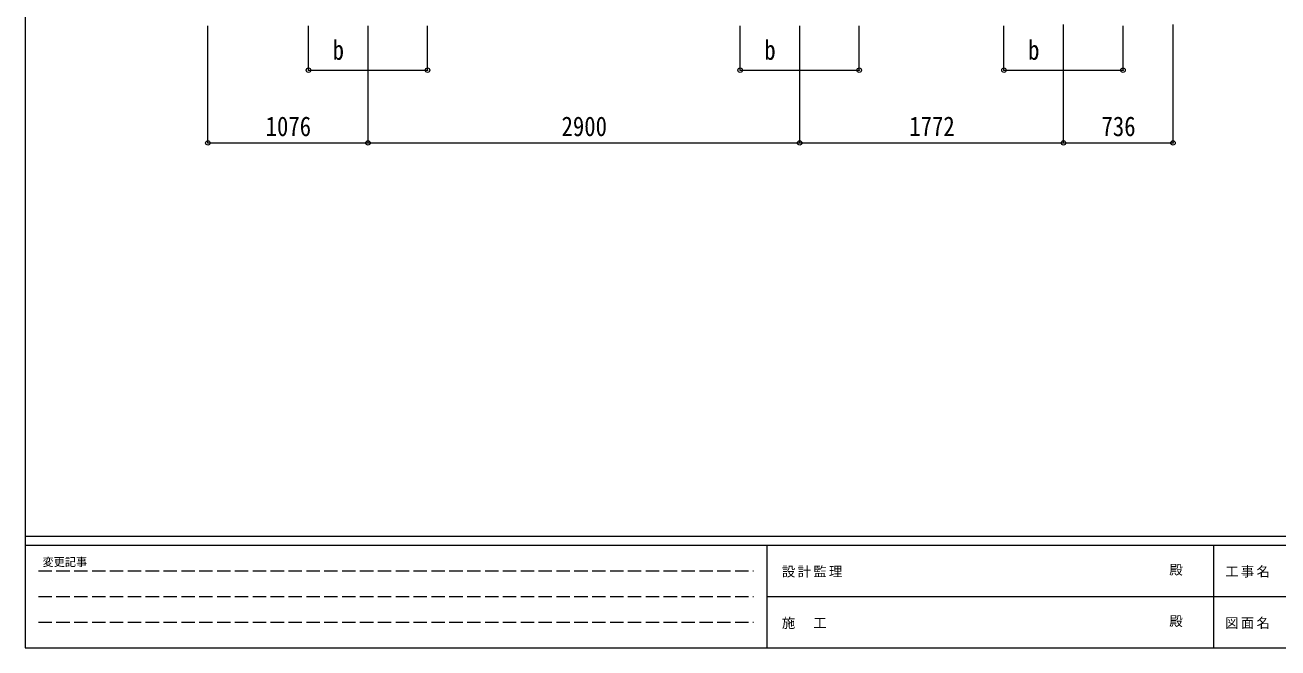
# Model space of a CAD drawing. Units: millimetres at full size. Extents: x -8385 to 8479, y -5853 to 5787.
# Drawn here: x -8385 to 32, y -5853 to -1671 of the extents above; entities that cross this region are included whole.
import ezdxf
from ezdxf.enums import TextEntityAlignment as Align

# ---------------------------------------------------------------- set-up
doc = ezdxf.new("R2010")
doc.units = ezdxf.units.MM
doc.header["$LTSCALE"] = 30
doc.header["$PDMODE"] = 32
doc.header["$PDSIZE"] = 30
doc.linetypes.add('DASHED3', pattern=[4, 3, -1])
doc.layers.add('0-A_寸法', color=6, linetype='Continuous', lineweight=9)
doc.layers.add('F-0_240', color=7, linetype='Continuous', lineweight=9)
doc.styles.add('ＭＳ ゴシック', font='')
doc.styles.get('ＭＳ ゴシック').set_extended_font_data('MS Gothic')

msp = doc.modelspace()

# ---------------------------------------------------------------- linework, layer by layer
at = {"layer": '0-A_寸法'}
for p, q in [((-7157.28, -2462.59), (-7157.28, -1675.41)), ((-6481.28, -1974.07), (-6481.28, -1675.41)), ((-6081.28, -2462.59), (-6081.28, -1675.41)), ((-5681.28, -1974.07), (-5681.28, -1675.41)), ((-3581.28, -1974.07), (-3581.28, -1675.41)), ((-3181.28, -2462.59), (-3181.28, -1675.41)), ((-2781.28, -1974.07), (-2781.28, -1675.41)), ((-1809.28, -1974.07), (-1809.28, -1675.41)), ((-1409.28, -2462.59), (-1409.28, -1667.41)), ((-1009.28, -1974.07), (-1009.28, -1675.41)), ((-673.28, -2462.59), (-673.28, -1667.41)), ((-6481.28, -1974.07), (-5681.28, -1974.07)), ((-3581.28, -1974.07), (-2781.28, -1974.07)), ((-1809.28, -1974.07), (-1009.28, -1974.07)), ((-7157.28, -2462.59), (-6081.28, -2462.59)), ((-6081.28, -2462.59), (-3181.28, -2462.59)), ((-3181.28, -2462.59), (-1409.28, -2462.59)), ((-1409.28, -2462.59), (-673.28, -2462.59))]:
    msp.add_line(p, q, dxfattribs=at)
for p in [(-6481.28, -1974.07), (-5681.28, -1974.07), (-3581.28, -1974.07), (-2781.28, -1974.07), (-1809.28, -1974.07), (-1009.28, -1974.07), (-7157.28, -2462.59), (-6081.28, -2462.59), (-3181.28, -2462.59), (-1409.28, -2462.59), (-673.28, -2462.59)]:
    msp.add_point(p, dxfattribs=at)
at = {"layer": 'F-0_240', "color": 5}
for p, q in [((-8385.45, 5787.34), (-8385.45, -5852.66)), ((-8385.45, -5102.66), (8054.55, -5102.66)), ((-8385.45, -5162.66), (5387.79, -5162.66)), ((-3402.21, -5162.66), (-3402.21, -5852.66)), ((-402.21, -5162.66), (-402.21, -5852.66)), ((-3402.21, -5507.66), (2747.79, -5507.66)), ((-8385.45, -5852.66), (8054.55, -5852.66))]:
    msp.add_line(p, q, dxfattribs=at)
at = {"layer": 'F-0_240', "color": 4, "linetype": 'DASHED3'}
for p, q in [((-8295.46, -5335.16), (-3492.21, -5335.16)), ((-8295.46, -5507.66), (-3492.21, -5507.66)), ((-8295.46, -5680.16), (-3492.21, -5680.16))]:
    msp.add_line(p, q, dxfattribs=at)

# ---------------------------------------------------------------- texts
at = {"layer": '0-A_寸法', "color": 7, "style": 'ＭＳ ゴシック', "width": 0.85}
for s, p in [('b', (-6318.78, -1944.07)), ('b', (-3418.78, -1944.07)), ('b', (-1646.78, -1944.07)), ('1076', (-6769.28, -2456.59)), ('2900', (-4781.28, -2456.59)), ('1772', (-2445.28, -2456.59)), ('736', (-1153.78, -2456.59))]:
    msp.add_text(s, height=132, dxfattribs=at).set_placement(p, align=Align.BOTTOM_LEFT)
at = {"layer": 'F-0_240', "style": 'ＭＳ ゴシック'}
for s, height, p in [('変更記事', 54.99, (-8268.23, -5320.16)), ('殿', 65.98, (-697.92, -5380.16)), ('殿', 65.98, (-697.92, -5725.16))]:
    msp.add_text(s, height=height, dxfattribs=at).set_placement(p, align=Align.BOTTOM_LEFT)
at = {"layer": 'F-0_240', "char_height": 65.98, "attachment_point": 7, "style": 'ＭＳ ゴシック'}
for s, insert in [('\\T1.17;設計監理', (-3300.89, -5380.16)), ('\\T1.17;工事名', (-323.11, -5380.16)), ('\\T1.17;施\u3000工', (-3300.89, -5725.16)), ('\\T1.17;図面名', (-323.11, -5725.16))]:
    msp.add_mtext(s, dxfattribs=dict(at, insert=insert))

doc.saveas('drawing.dxf')
